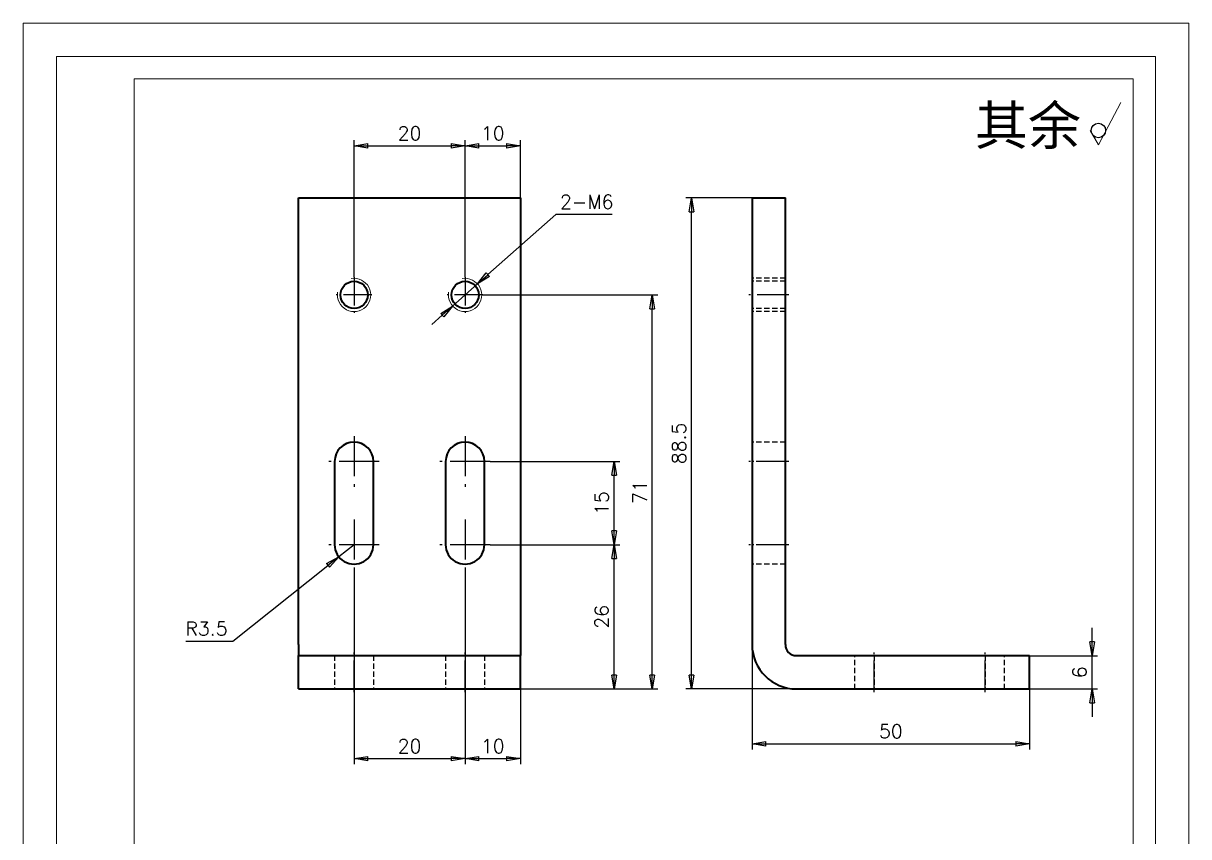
# Model space of a CAD drawing. Header units: millimetres. Extents: x 29078 to 32945, y -44812 to -43100.
# Drawn here: x 32483.2 to 32693.2, y -44661.9 to -44515.3 of the extents above; entities that cross this region are included whole.
import ezdxf

# ---------------------------------------------------------------- set-up
doc = ezdxf.new("R2010")
doc.units = ezdxf.units.MM
doc.linetypes.add('DASHDOT', pattern=[50.8, 31.75, -6.35, 6.35, -6.35])
doc.linetypes.add('DASHED', pattern=[9.525, 6.35, -3.175])
doc.layers.get('0').update_dxf_attribs({"lineweight": 13})
for name, color, linetype, lineweight in [('TK', 7, 'Continuous', 13), ('中心线层', 2, 'DASHDOT', 25), ('标注线', 3, 'Continuous', 25), ('虚线层', 1, 'DASHED', 25)]:
    doc.layers.add(name, color=color, linetype=linetype, lineweight=lineweight)
doc.layers.add('不可打印', color=7, linetype='Continuous', lineweight=13, plot=False)
doc.styles.add('HZ', font='txt.shx', dxfattribs={"bigfont": 'hztxt2.shx'})
doc.styles.get("Standard").update_dxf_attribs({"font": 'simplex.shx', "bigfont": 'gbcbig.shx'})
doc.dimstyles.new('YHTEC-1.0', dxfattribs={"dimtxt": 2.5, "dimasz": 2.5, "dimexe": 1, "dimexo": 0, "dimgap": 1, "dimtad": 1, "dimdsep": 46, "dimtxsty": 'HZ', "dimblk": 'CLOSED', "dimcen": 0, "dimclrd": 3, "dimclre": 3, "dimclrt": 4, "dimadec": 3, "dimazin": 2, "dimtfac": 1, "dimtmove": 0, "dimatfit": 3, "dimldrblk": 'CLOSED', "dimfxl": 0, "dimlwd": -1, "dimlwe": -1, "dimarcsym": 0})
doc.dimstyles.new('YHTEC-1.0$3', dxfattribs={"dimtxt": 2.5, "dimasz": 2.5, "dimexe": 1, "dimexo": 0, "dimgap": 1, "dimtad": 1, "dimtih": 1, "dimtoh": 1, "dimdsep": 46, "dimtxsty": 'HZ', "dimblk": 'CLOSED', "dimcen": 0.09, "dimclrd": 3, "dimclre": 3, "dimclrt": 4, "dimadec": 3, "dimazin": 2, "dimtfac": 1, "dimtmove": 0, "dimatfit": 3, "dimldrblk": 'CLOSED', "dimfxl": 0, "dimlwd": -1, "dimlwe": -1, "dimarcsym": 0})
doc.dimstyles.new('YHTEC-1.0$4', dxfattribs={"dimtxt": 2.5, "dimasz": 2.5, "dimexe": 1, "dimexo": 0, "dimgap": 1, "dimtad": 1, "dimtih": 1, "dimtoh": 1, "dimdsep": 46, "dimtxsty": 'HZ', "dimblk": 'CLOSED', "dimcen": 0, "dimclrd": 3, "dimclre": 3, "dimclrt": 4, "dimadec": 3, "dimazin": 2, "dimtfac": 1, "dimtmove": 0, "dimatfit": 3, "dimldrblk": 'CLOSED', "dimfxl": 0, "dimlwd": -1, "dimlwe": -1, "dimarcsym": 0})

# ---------------------------------------------------------------- blocks, each defined once
blk = doc.blocks.new('A$C75164159')
at = {"layer": 'TK', "ltscale": 2}
for p, q in [((-204, 6), (-204, 291)), ((-204, 291), (-6, 291)), ((-6, 291), (-6, 6)), ((-190, 10), (-190, 287)), ((-190, 287), (-10, 287)), ((-10, 287), (-10, 10))]:
    blk.add_line(p, q, dxfattribs=at)
at = {"layer": '不可打印', "color": 1, "linetype": 'Continuous', "ltscale": 2}
for p, q in [((-210, 0), (-210, 297)), ((-210, 297), (0, 297)), ((0, 297), (0, 0))]:
    blk.add_line(p, q, dxfattribs=at)
blk = doc.blocks.new('_Closed')
at = {"color": 0, "linetype": 'ByBlock', "lineweight": -2}
for p, q in [((-1, 0.167), (0, 0)), ((-1, 0.167), (-1, -0.167)), ((0, 0), (-1, -0.167)), ((0, 0), (-1, 0))]:
    blk.add_line(p, q, dxfattribs=at)
blk = doc.blocks.new('*D41')
at = {"layer": 'Defpoints', "color": 0, "transparency": 16777216}
for p in [(32664.55, -44629.26), (32675.81, -44629.26), (32664.55, -44635.26)]:
    blk.add_point(p, dxfattribs=at)
at = {"layer": '标注线', "color": 3, "transparency": 16777216}
for p, q in [((32675.81, -44626.76), (32675.81, -44624.26)), ((32664.55, -44629.26), (32676.81, -44629.26)), ((32675.81, -44635.26), (32675.81, -44629.26)), ((32664.55, -44635.26), (32676.81, -44635.26)), ((32675.81, -44637.76), (32675.81, -44640.26))]:
    blk.add_line(p, q, dxfattribs=at)
at = {"layer": '标注线', "color": 3, "transparency": 16777216, "xscale": 2.5, "yscale": 2.5, "zscale": 2.5}
for p, rotation in [((32675.81, -44629.26), 270), ((32675.81, -44635.26), 90)]:
    blk.add_blockref('_Closed', p, dxfattribs=dict(at, rotation=rotation))
at = {"layer": '标注线', "color": 4, "transparency": 16777216, "insert": (32673.56, -44632.26), "char_height": 2.5, "attachment_point": 5, "rotation": 90, "style": 'HZ'}
blk.add_mtext('6', dxfattribs=at)
blk = doc.blocks.new('*D42')
at = {"layer": 'Defpoints', "color": 0, "transparency": 16777216}
for p in [(32614.55, -44627.26), (32664.55, -44635.26), (32664.55, -44645.14)]:
    blk.add_point(p, dxfattribs=at)
at = {"layer": '标注线', "color": 3, "transparency": 16777216}
for p, q in [((32614.55, -44627.26), (32614.55, -44646.14)), ((32664.55, -44635.26), (32664.55, -44646.14)), ((32617.05, -44645.14), (32662.05, -44645.14))]:
    blk.add_line(p, q, dxfattribs=at)
at = {"layer": '标注线', "color": 3, "transparency": 16777216, "xscale": 2.5, "yscale": 2.5, "zscale": 2.5, "rotation": 180}
blk.add_blockref('_Closed', (32614.55, -44645.14), dxfattribs=at)
at = {"layer": '标注线', "color": 3, "transparency": 16777216, "xscale": 2.5, "yscale": 2.5, "zscale": 2.5}
blk.add_blockref('_Closed', (32664.55, -44645.14), dxfattribs=at)
at = {"layer": '标注线', "color": 4, "transparency": 16777216, "insert": (32639.55, -44642.89), "char_height": 2.5, "attachment_point": 5, "style": 'HZ'}
blk.add_mtext('50', dxfattribs=at)
blk = doc.blocks.new('*D43')
at = {"layer": 'Defpoints', "color": 0, "transparency": 16777216}
for p in [(32603.63, -44546.76), (32614.55, -44546.76), (32622.55, -44635.26)]:
    blk.add_point(p, dxfattribs=at)
at = {"layer": '标注线', "color": 3, "transparency": 16777216}
for p, q in [((32614.55, -44546.76), (32602.63, -44546.76)), ((32603.63, -44632.76), (32603.63, -44549.26)), ((32622.55, -44635.26), (32602.63, -44635.26))]:
    blk.add_line(p, q, dxfattribs=at)
at = {"layer": '标注线', "color": 3, "transparency": 16777216, "xscale": 2.5, "yscale": 2.5, "zscale": 2.5}
for p, rotation in [((32603.63, -44546.76), 90), ((32603.63, -44635.26), 270)]:
    blk.add_blockref('_Closed', p, dxfattribs=dict(at, rotation=rotation))
at = {"layer": '标注线', "color": 4, "transparency": 16777216, "insert": (32601.38, -44591.01), "char_height": 2.5, "attachment_point": 5, "rotation": 90, "style": 'HZ'}
blk.add_mtext('88.5', dxfattribs=at)
blk = doc.blocks.new('*D49')
at = {"layer": 'Defpoints', "color": 0, "transparency": 16777216}
for p in [(32572.82, -44537.38), (32572.82, -44546.76), (32562.82, -44561.06)]:
    blk.add_point(p, dxfattribs=at)
at = {"layer": '标注线', "color": 3, "transparency": 16777216}
for p, q in [((32562.82, -44561.06), (32562.82, -44536.38)), ((32572.82, -44546.76), (32572.82, -44536.38)), ((32565.32, -44537.38), (32570.32, -44537.38))]:
    blk.add_line(p, q, dxfattribs=at)
at = {"layer": '标注线', "color": 3, "transparency": 16777216, "xscale": 2.5, "yscale": 2.5, "zscale": 2.5, "rotation": 180}
blk.add_blockref('_Closed', (32562.82, -44537.38), dxfattribs=at)
at = {"layer": '标注线', "color": 3, "transparency": 16777216, "xscale": 2.5, "yscale": 2.5, "zscale": 2.5}
blk.add_blockref('_Closed', (32572.82, -44537.38), dxfattribs=at)
at = {"layer": '标注线', "color": 4, "transparency": 16777216, "insert": (32567.82, -44535.13), "char_height": 2.5, "attachment_point": 5, "style": 'HZ'}
blk.add_mtext('10', dxfattribs=at)
blk = doc.blocks.new('*D50')
at = {"layer": 'Defpoints', "color": 0, "transparency": 16777216}
for p in [(32562.82, -44537.38), (32542.82, -44561.06), (32562.82, -44561.06)]:
    blk.add_point(p, dxfattribs=at)
at = {"layer": '标注线', "color": 3, "transparency": 16777216}
for p, q in [((32542.82, -44561.06), (32542.82, -44536.38)), ((32562.82, -44561.06), (32562.82, -44536.38)), ((32545.32, -44537.38), (32560.32, -44537.38))]:
    blk.add_line(p, q, dxfattribs=at)
at = {"layer": '标注线', "color": 3, "transparency": 16777216, "xscale": 2.5, "yscale": 2.5, "zscale": 2.5, "rotation": 180}
blk.add_blockref('_Closed', (32542.82, -44537.38), dxfattribs=at)
at = {"layer": '标注线', "color": 3, "transparency": 16777216, "xscale": 2.5, "yscale": 2.5, "zscale": 2.5}
blk.add_blockref('_Closed', (32562.82, -44537.38), dxfattribs=at)
at = {"layer": '标注线', "color": 4, "transparency": 16777216, "insert": (32552.82, -44535.13), "char_height": 2.5, "attachment_point": 5, "style": 'HZ'}
blk.add_mtext('20', dxfattribs=at)
blk = doc.blocks.new('*D51')
at = {"layer": 'Defpoints', "color": 0, "transparency": 16777216}
for p in [(32566.01, -44564.26), (32596.56, -44564.26), (32572.82, -44635.26)]:
    blk.add_point(p, dxfattribs=at)
at = {"layer": '标注线', "color": 3, "transparency": 16777216}
for p, q in [((32566.01, -44564.26), (32597.56, -44564.26)), ((32596.56, -44632.76), (32596.56, -44566.76)), ((32572.82, -44635.26), (32597.56, -44635.26))]:
    blk.add_line(p, q, dxfattribs=at)
at = {"layer": '标注线', "color": 3, "transparency": 16777216, "xscale": 2.5, "yscale": 2.5, "zscale": 2.5}
for p, rotation in [((32596.56, -44564.26), 90), ((32596.56, -44635.26), 270)]:
    blk.add_blockref('_Closed', p, dxfattribs=dict(at, rotation=rotation))
at = {"layer": '标注线', "color": 4, "transparency": 16777216, "insert": (32594.31, -44599.76), "char_height": 2.5, "attachment_point": 5, "rotation": 90, "style": 'HZ'}
blk.add_mtext('71', dxfattribs=at)
blk = doc.blocks.new('*D52')
at = {"layer": 'Defpoints', "color": 0, "transparency": 16777216}
for p in [(32567.37, -44609.26), (32589.69, -44609.26), (32572.82, -44635.26)]:
    blk.add_point(p, dxfattribs=at)
at = {"layer": '标注线', "color": 3, "transparency": 16777216}
for p, q in [((32567.37, -44609.26), (32590.69, -44609.26)), ((32589.69, -44632.76), (32589.69, -44611.76)), ((32572.82, -44635.26), (32590.69, -44635.26))]:
    blk.add_line(p, q, dxfattribs=at)
at = {"layer": '标注线', "color": 3, "transparency": 16777216, "xscale": 2.5, "yscale": 2.5, "zscale": 2.5}
for p, rotation in [((32589.69, -44609.26), 90), ((32589.69, -44635.26), 270)]:
    blk.add_blockref('_Closed', p, dxfattribs=dict(at, rotation=rotation))
at = {"layer": '标注线', "color": 4, "transparency": 16777216, "insert": (32587.44, -44622.26), "char_height": 2.5, "attachment_point": 5, "rotation": 90, "style": 'HZ'}
blk.add_mtext('26', dxfattribs=at)
blk = doc.blocks.new('*D53')
at = {"layer": 'Defpoints', "color": 0, "transparency": 16777216}
for p in [(32567.37, -44594.26), (32589.69, -44594.26), (32567.37, -44609.26)]:
    blk.add_point(p, dxfattribs=at)
at = {"layer": '标注线', "color": 3, "transparency": 16777216}
for p, q in [((32567.37, -44594.26), (32590.69, -44594.26)), ((32589.69, -44606.76), (32589.69, -44596.76)), ((32567.37, -44609.26), (32590.69, -44609.26))]:
    blk.add_line(p, q, dxfattribs=at)
at = {"layer": '标注线', "color": 3, "transparency": 16777216, "xscale": 2.5, "yscale": 2.5, "zscale": 2.5}
for p, rotation in [((32589.69, -44594.26), 90), ((32589.69, -44609.26), 270)]:
    blk.add_blockref('_Closed', p, dxfattribs=dict(at, rotation=rotation))
at = {"layer": '标注线', "color": 4, "transparency": 16777216, "insert": (32587.44, -44601.76), "char_height": 2.5, "attachment_point": 5, "rotation": 90, "style": 'HZ'}
blk.add_mtext('15', dxfattribs=at)
blk = doc.blocks.new('*D54')
at = {"layer": 'Defpoints', "color": 0, "transparency": 16777216}
for p in [(32562.82, -44613.81), (32572.82, -44635.26), (32572.82, -44647.82)]:
    blk.add_point(p, dxfattribs=at)
at = {"layer": '标注线', "color": 3, "transparency": 16777216}
for p, q in [((32562.82, -44613.81), (32562.82, -44648.82)), ((32572.82, -44635.26), (32572.82, -44648.82)), ((32565.32, -44647.82), (32570.32, -44647.82))]:
    blk.add_line(p, q, dxfattribs=at)
at = {"layer": '标注线', "color": 3, "transparency": 16777216, "xscale": 2.5, "yscale": 2.5, "zscale": 2.5, "rotation": 180}
blk.add_blockref('_Closed', (32562.82, -44647.82), dxfattribs=at)
at = {"layer": '标注线', "color": 3, "transparency": 16777216, "xscale": 2.5, "yscale": 2.5, "zscale": 2.5}
blk.add_blockref('_Closed', (32572.82, -44647.82), dxfattribs=at)
at = {"layer": '标注线', "color": 4, "transparency": 16777216, "insert": (32567.82, -44645.57), "char_height": 2.5, "attachment_point": 5, "style": 'HZ'}
blk.add_mtext('10', dxfattribs=at)
blk = doc.blocks.new('*D55')
at = {"layer": 'Defpoints', "color": 0, "transparency": 16777216}
for p in [(32542.82, -44613.81), (32562.82, -44613.81), (32562.82, -44647.82)]:
    blk.add_point(p, dxfattribs=at)
at = {"layer": '标注线', "color": 3, "transparency": 16777216}
for p, q in [((32542.82, -44613.81), (32542.82, -44648.82)), ((32562.82, -44613.81), (32562.82, -44648.82)), ((32545.32, -44647.82), (32560.32, -44647.82))]:
    blk.add_line(p, q, dxfattribs=at)
at = {"layer": '标注线', "color": 3, "transparency": 16777216, "xscale": 2.5, "yscale": 2.5, "zscale": 2.5, "rotation": 180}
blk.add_blockref('_Closed', (32542.82, -44647.82), dxfattribs=at)
at = {"layer": '标注线', "color": 3, "transparency": 16777216, "xscale": 2.5, "yscale": 2.5, "zscale": 2.5}
blk.add_blockref('_Closed', (32562.82, -44647.82), dxfattribs=at)
at = {"layer": '标注线', "color": 4, "transparency": 16777216, "insert": (32552.82, -44645.57), "char_height": 2.5, "attachment_point": 5, "style": 'HZ'}
blk.add_mtext('20', dxfattribs=at)
blk = doc.blocks.new('*D57')
at = {"layer": 'Defpoints', "color": 0, "transparency": 16777216}
for p in [(32542.82, -44609.26), (32540.08, -44611.44)]:
    blk.add_point(p, dxfattribs=at)
at = {"layer": '标注线', "color": 3, "transparency": 16777216}
for p, q in [((32542.82, -44609.26), (32540.08, -44611.44)), ((32520.98, -44626.64), (32538.12, -44613)), ((32512.48, -44626.64), (32520.98, -44626.64))]:
    blk.add_line(p, q, dxfattribs=at)
at = {"layer": '标注线', "color": 3, "transparency": 16777216, "xscale": 2.5, "yscale": 2.5, "zscale": 2.5, "rotation": 38.52651867562336}
blk.add_blockref('_Closed', (32540.08, -44611.44), dxfattribs=at)
at = {"layer": '标注线', "color": 4, "transparency": 16777216, "insert": (32516.23, -44624.39), "char_height": 2.5, "attachment_point": 5, "style": 'HZ'}
blk.add_mtext('R3.5', dxfattribs=at)
blk = doc.blocks.new('*D58')
at = {"layer": 'Defpoints', "color": 0, "transparency": 16777216}
for p in [(32565.06, -44562.27), (32560.58, -44566.25)]:
    blk.add_point(p, dxfattribs=at)
at = {"layer": '标注线', "color": 3, "transparency": 16777216}
for p, q in [((32579.17, -44549.73), (32566.93, -44560.6)), ((32589.34, -44549.73), (32579.17, -44549.73)), ((32560.58, -44566.25), (32565.06, -44562.27)), ((32558.71, -44567.91), (32556.84, -44569.57))]:
    blk.add_line(p, q, dxfattribs=at)
at = {"layer": '标注线', "color": 3, "transparency": 16777216, "xscale": 2.5, "yscale": 2.5, "zscale": 2.5}
for p, rotation in [((32565.06, -44562.27), 221.6282603570504), ((32560.58, -44566.25), 41.62826035705045)]:
    blk.add_blockref('_Closed', p, dxfattribs=dict(at, rotation=rotation))
at = {"layer": '标注线', "color": 4, "transparency": 16777216, "insert": (32584.75, -44547.48), "char_height": 2.5, "attachment_point": 5, "style": 'HZ'}
blk.add_mtext('{\\Ftxt,hztxt2|c134;2-M6}', dxfattribs=at)

msp = doc.modelspace()

# ---------------------------------------------------------------- linework, layer by layer
at = {"color": 3, "linetype": 'Continuous'}
for p, q in [((32676.952, -44537.214), (32681.017, -44529.547)), ((32675.452, -44534.616), (32676.952, -44537.214))]:
    msp.add_line(p, q, dxfattribs=at)
at = {"color": 7, "lineweight": 35}
for p, q in [((32532.818, -44627.259), (32532.818, -44546.759)), ((32532.818, -44546.759), (32572.818, -44546.759)), ((32572.818, -44546.759), (32572.818, -44627.259)), ((32614.547, -44546.759), (32614.547, -44627.259)), ((32620.547, -44627.259), (32620.547, -44546.759)), ((32532.818, -44629.259), (32572.818, -44629.259)), ((32622.547, -44629.259), (32664.547, -44629.259)), ((32532.818, -44635.259), (32572.818, -44635.259)), ((32622.547, -44635.259), (32664.547, -44635.259))]:
    msp.add_line(p, q, dxfattribs=at)
at = {"color": 7, "lineweight": 35, "ltscale": 0.15}
for p, q in [((32614.547, -44546.759), (32620.547, -44546.759)), ((32532.818, -44635.259), (32532.818, -44629.259)), ((32572.818, -44635.259), (32572.818, -44629.259)), ((32664.547, -44635.259), (32664.547, -44629.259))]:
    msp.add_line(p, q, dxfattribs=at)
at = {"color": 7, "lineweight": 35, "ltscale": 0.375}
for p, q in [((32539.318, -44594.259), (32539.318, -44609.259)), ((32546.318, -44609.259), (32546.318, -44594.259)), ((32559.318, -44594.259), (32559.318, -44609.259)), ((32566.318, -44609.259), (32566.318, -44594.259))]:
    msp.add_line(p, q, dxfattribs=at)
at = {"color": 7, "lineweight": 35, "ltscale": 0.05}
for p, q in [((32532.818, -44627.259), (32532.818, -44629.259)), ((32572.818, -44627.259), (32572.818, -44629.259))]:
    msp.add_line(p, q, dxfattribs=at)
at = {"color": 7, "lineweight": 35}
for centre in [(32542.818, -44564.259), (32562.818, -44564.259)]:
    msp.add_circle(centre, 2.458, dxfattribs=at)
at = {"color": 7, "lineweight": 13}
for centre in [(32542.818, -44564.259), (32562.818, -44564.259)]:
    msp.add_arc(centre, 3, 169.99999, 100.00001, dxfattribs=at)
at = {"color": 7, "lineweight": 35}
for centre, radius, start, end in [((32542.818, -44594.259), 3.5, 359.99997, 179.99997), ((32562.818, -44594.259), 3.5, 359.99997, 179.99997), ((32542.818, -44609.259), 3.5, 179.99997, 359.99997), ((32562.818, -44609.259), 3.5, 179.99997, 359.99997), ((32622.547, -44627.259), 8, 180, 270), ((32622.547, -44627.259), 2, 180, 270)]:
    msp.add_arc(centre, radius, start, end, dxfattribs=at)
at = {"layer": '中心线层', "linetype": 'DASHDOT', "ltscale": 0.159803}
for p, q in [((32542.818, -44561.063), (32542.818, -44567.455)), ((32562.818, -44561.063), (32562.818, -44567.455))]:
    msp.add_line(p, q, dxfattribs=at)
at = {"layer": '中心线层', "linetype": 'DASHDOT', "ltscale": 0.159802}
for p, q in [((32546.014, -44564.259), (32539.622, -44564.259)), ((32566.014, -44564.259), (32559.622, -44564.259))]:
    msp.add_line(p, q, dxfattribs=at)
at = {"layer": '中心线层', "linetype": 'DASHDOT', "ltscale": 0.180017}
for p, q in [((32621.147, -44564.259), (32613.946, -44564.259)), ((32621.147, -44594.259), (32613.946, -44594.259)), ((32621.147, -44609.259), (32613.946, -44609.259))]:
    msp.add_line(p, q, dxfattribs=at)
at = {"layer": '中心线层', "linetype": 'DASHDOT', "ltscale": 0.2275}
for p, q in [((32542.818, -44589.709), (32542.818, -44598.809)), ((32562.818, -44589.709), (32562.818, -44598.809)), ((32547.368, -44594.259), (32538.268, -44594.259)), ((32567.368, -44594.259), (32558.268, -44594.259)), ((32542.818, -44604.709), (32542.818, -44613.809)), ((32562.818, -44604.709), (32562.818, -44613.809)), ((32547.368, -44609.259), (32538.268, -44609.259)), ((32567.368, -44609.259), (32558.268, -44609.259))]:
    msp.add_line(p, q, dxfattribs=at)
at = {"layer": '中心线层', "linetype": 'DASHDOT', "ltscale": 0.18}
for p, q in [((32542.818, -44635.859), (32542.818, -44628.659)), ((32562.818, -44635.859), (32562.818, -44628.659)), ((32636.547, -44635.859), (32636.547, -44628.659)), ((32656.547, -44635.859), (32656.547, -44628.659))]:
    msp.add_line(p, q, dxfattribs=at)
at = {"layer": '标注线'}
msp.add_circle((32676.952, -44534.616), 1.299, dxfattribs=at)
at = {"layer": '虚线层', "ltscale": 0.15}
for p, q in [((32620.547, -44561.259), (32614.547, -44561.259)), ((32620.547, -44561.259), (32614.547, -44561.259)), ((32620.547, -44561.8), (32614.547, -44561.8)), ((32620.547, -44561.8), (32614.547, -44561.8)), ((32620.547, -44566.717), (32614.547, -44566.717)), ((32620.547, -44566.717), (32614.547, -44566.717)), ((32620.547, -44567.259), (32614.547, -44567.259)), ((32620.547, -44567.259), (32614.547, -44567.259)), ((32620.547, -44590.759), (32614.547, -44590.759)), ((32620.547, -44590.759), (32614.547, -44590.759)), ((32620.547, -44594.259), (32614.547, -44594.259)), ((32620.547, -44594.259), (32614.547, -44594.259)), ((32620.547, -44594.259), (32614.547, -44594.259)), ((32620.547, -44594.259), (32614.547, -44594.259)), ((32620.547, -44609.259), (32614.547, -44609.259)), ((32620.547, -44609.259), (32614.547, -44609.259)), ((32620.547, -44609.259), (32614.547, -44609.259)), ((32620.547, -44609.259), (32614.547, -44609.259)), ((32620.547, -44612.759), (32614.547, -44612.759)), ((32620.547, -44612.759), (32614.547, -44612.759)), ((32539.318, -44629.259), (32539.318, -44635.259)), ((32546.318, -44629.259), (32546.318, -44635.259)), ((32559.318, -44629.259), (32559.318, -44635.259)), ((32566.318, -44629.259), (32566.318, -44635.259)), ((32633.047, -44635.259), (32633.047, -44629.259)), ((32633.047, -44635.259), (32633.047, -44629.259)), ((32636.547, -44629.259), (32636.547, -44635.259)), ((32636.547, -44629.259), (32636.547, -44635.259)), ((32636.547, -44629.259), (32636.547, -44635.259)), ((32636.547, -44629.259), (32636.547, -44635.259)), ((32656.547, -44629.259), (32656.547, -44635.259)), ((32656.547, -44629.259), (32656.547, -44635.259)), ((32656.547, -44629.259), (32656.547, -44635.259)), ((32656.547, -44629.259), (32656.547, -44635.259)), ((32660.047, -44635.259), (32660.047, -44629.259)), ((32660.047, -44635.259), (32660.047, -44629.259))]:
    msp.add_line(p, q, dxfattribs=at)

# ---------------------------------------------------------------- block references
at = {"layer": 'TK'}
msp.add_blockref('A$C75164159', (32693.22, -44812.306), dxfattribs=at)

# ---------------------------------------------------------------- texts
at = {"layer": 'TK', "insert": (32664.251, -44534.09), "char_height": 7, "width": 91.04, "attachment_point": 5}
msp.add_mtext('{\\fﾷￂￋￎ_GB2312|b0|i0|c134|p49;\\C3;其余}', dxfattribs=at)

# ---------------------------------------------------------------- dimensions: what is measured, and where the dimension line sits
at = {"layer": '标注线'}
for base, p1, p2, picture, middle in [((32562.818, -44537.378), (32542.818, -44561.063), (32562.818, -44561.063), '*D50', (32552.818, -44535.128)), ((32572.818, -44537.378), (32562.818, -44561.063), (32572.818, -44546.759), '*D49', (32567.818, -44535.128)), ((32562.818, -44647.821), (32542.818, -44613.809), (32562.818, -44613.809), '*D55', (32552.818, -44645.571)), ((32572.818, -44647.821), (32562.818, -44613.809), (32572.818, -44635.259), '*D54', (32567.818, -44645.571)), ((32664.547, -44645.136), (32614.547, -44627.259), (32664.547, -44635.259), '*D42', (32639.547, -44642.886))]:
    dim = msp.add_linear_dim(base=base, p1=p1, p2=p2, dimstyle='YHTEC-1.0', dxfattribs=at)
    dim.commit()
    dim.dimension.update_dxf_attribs({"geometry": picture, "text_midpoint": middle})
dim = msp.add_diameter_dim_2p(p1=(32560.576, -44566.251), p2=(32565.061, -44562.266), text='{\\Ftxt,hztxt2|c134;2-M6}', dimstyle='YHTEC-1.0$3', dxfattribs=at)
dim.commit()
dim.dimension.update_dxf_attribs({"geometry": '*D58', "text_midpoint": (32584.752, -44549.727), "dimtype": 163})
for base, p1, p2, picture, middle in [((32603.627, -44546.759), (32622.547, -44635.259), (32614.547, -44546.759), '*D43', (32601.377, -44591.009)), ((32596.561, -44564.259), (32572.818, -44635.259), (32566.014, -44564.259), '*D51', (32594.311, -44599.759)), ((32589.691, -44594.259), (32567.368, -44609.259), (32567.368, -44594.259), '*D53', (32587.441, -44601.759)), ((32589.691, -44609.259), (32572.818, -44635.259), (32567.368, -44609.259), '*D52', (32587.441, -44622.259)), ((32675.811, -44629.259), (32664.547, -44635.259), (32664.547, -44629.259), '*D41', (32673.561, -44632.259))]:
    dim = msp.add_linear_dim(base=base, p1=p1, p2=p2, angle=90, dimstyle='YHTEC-1.0', dxfattribs=at)
    dim.commit()
    dim.dimension.update_dxf_attribs({"geometry": picture, "text_midpoint": middle})
dim = msp.add_radius_dim(center=(32542.818, -44609.259), mpoint=(32540.08, -44611.439), dimstyle='YHTEC-1.0$4', dxfattribs=at)
dim.commit()
dim.dimension.update_dxf_attribs({"geometry": '*D57', "text_midpoint": (32516.233, -44626.644), "dimtype": 164})

doc.saveas('drawing.dxf')
